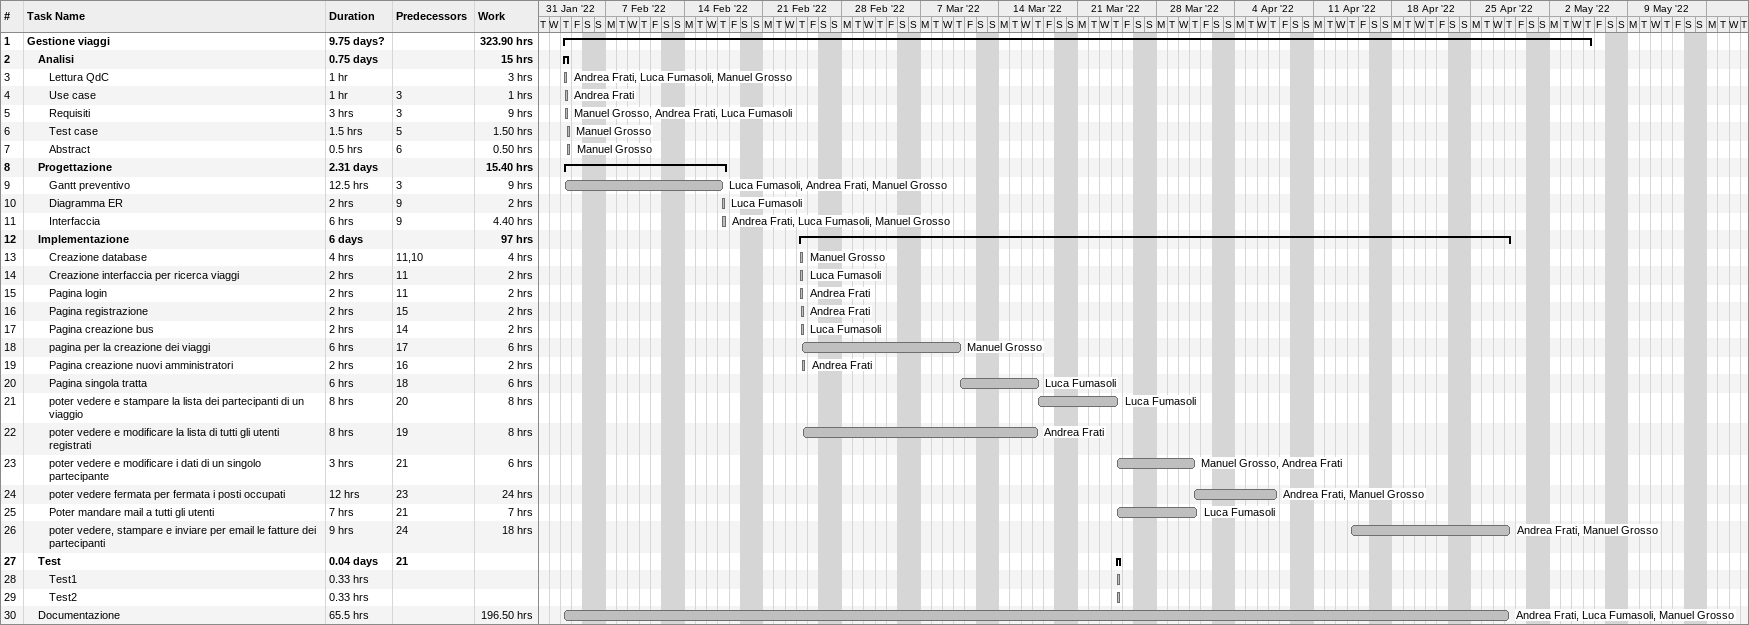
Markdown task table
| ID | Level | Task | Duration | Start | Finish | Predecessors | Resources | Work (h) |
|---|---|---|---|---|---|---|---|---|
| 1 | 1 | **Gestione viaggi** | 9.75d? | 2022-02-03 | 2022-05-05 |  |  | 323.90 |
| 2 | 2 | **Analisi** | 0.75d | 2022-02-03 | 2022-02-03 |  |  | 15 |
| 3 | 3 | Lettura QdC | 1h | 2022-02-03 | 2022-02-03 |  | Andrea Frati, Luca Fumasoli, Manuel Grosso | 3 |
| 4 | 3 | Use case | 1h | 2022-02-03 | 2022-02-03 | 3 | Andrea Frati | 1 |
| 5 | 3 | Requisiti | 3h | 2022-02-03 | 2022-02-03 | 3 | Manuel Grosso, Andrea Frati, Luca Fumasoli | 9 |
| 6 | 3 | Test case | 1.5h | 2022-02-03 | 2022-02-03 | 5 | Manuel Grosso | 1.50 |
| 7 | 3 | Abstract | 0.5h | 2022-02-03 | 2022-02-03 | 6 | Manuel Grosso | 0.50 |
| 8 | 2 | **Progettazione** | 2.31d | 2022-02-03 | 2022-02-17 |  |  | 15.40 |
| 9 | 3 | Gantt preventivo | 12.5h | 2022-02-03 | 2022-02-17 | 3 | Luca Fumasoli, Andrea Frati, Manuel Grosso | 9 |
| 10 | 3 | Diagramma ER | 2h | 2022-02-17 | 2022-02-17 | 9 | Luca Fumasoli | 2 |
| 11 | 3 | Interfaccia | 6h | 2022-02-17 | 2022-02-17 | 9 | Andrea Frati, Luca Fumasoli, Manuel Grosso | 4.40 |
| 12 | 2 | **Implementazione** | 6d | 2022-02-24 | 2022-04-28 |  |  | 97 |
| 13 | 3 | Creazione database | 4h | 2022-02-24 | 2022-02-24 | 11, 10 | Manuel Grosso | 4 |
| 14 | 3 | Creazione interfaccia per ricerca viaggi | 2h | 2022-02-24 | 2022-02-24 | 11 | Luca Fumasoli | 2 |
| 15 | 3 | Pagina login | 2h | 2022-02-24 | 2022-02-24 | 11 | Andrea Frati | 2 |
| 16 | 3 | Pagina registrazione | 2h | 2022-02-24 | 2022-02-24 | 15 | Andrea Frati | 2 |
| 17 | 3 | Pagina creazione bus | 2h | 2022-02-24 | 2022-02-24 | 14 | Luca Fumasoli | 2 |
| 18 | 3 | pagina per la creazione dei viaggi | 6h | 2022-02-24 | 2022-03-10 | 17 | Manuel Grosso | 6 |
| 19 | 3 | Pagina creazione nuovi amministratori | 2h | 2022-02-24 | 2022-02-24 | 16 | Andrea Frati | 2 |
| 20 | 3 | Pagina singola tratta | 6h | 2022-03-10 | 2022-03-17 | 18 | Luca Fumasoli | 6 |
| 21 | 3 | poter vedere e stampare la lista dei partecipanti di un viaggio | 8h | 2022-03-17 | 2022-03-24 | 20 | Luca Fumasoli | 8 |
| 22 | 3 | poter vedere e modificare la lista di tutti gli utenti registrati | 8h | 2022-02-24 | 2022-03-17 | 19 | Andrea Frati | 8 |
| 23 | 3 | poter vedere e modificare i dati di un singolo partecipante | 3h | 2022-03-24 | 2022-03-31 | 21 | Manuel Grosso, Andrea Frati | 6 |
| 24 | 3 | poter vedere fermata per fermata i posti occupati | 12h | 2022-03-31 | 2022-04-07 | 23 | Andrea Frati, Manuel Grosso | 24 |
| 25 | 3 | Poter mandare mail a tutti gli utenti | 7h | 2022-03-24 | 2022-03-31 | 21 | Luca Fumasoli | 7 |
| 26 | 3 | poter vedere, stampare e inviare per email le fatture dei partecipanti | 9h | 2022-04-14 | 2022-04-28 | 24 | Andrea Frati, Manuel Grosso | 18 |
| 27 | 2 | **Test** | 0.04d | 2022-03-24 | 2022-03-24 | 21 |  |  |
| 28 | 3 | Test1 | 0.33h | 2022-03-24 | 2022-03-24 |  |  |  |
| 29 | 3 | Test2 | 0.33h | 2022-03-24 | 2022-03-24 |  |  |  |
| 30 | 2 | Documentazione | 65.5h | 2022-02-03 | 2022-04-28 |  | Andrea Frati, Luca Fumasoli, Manuel Grosso | 196.50 |
